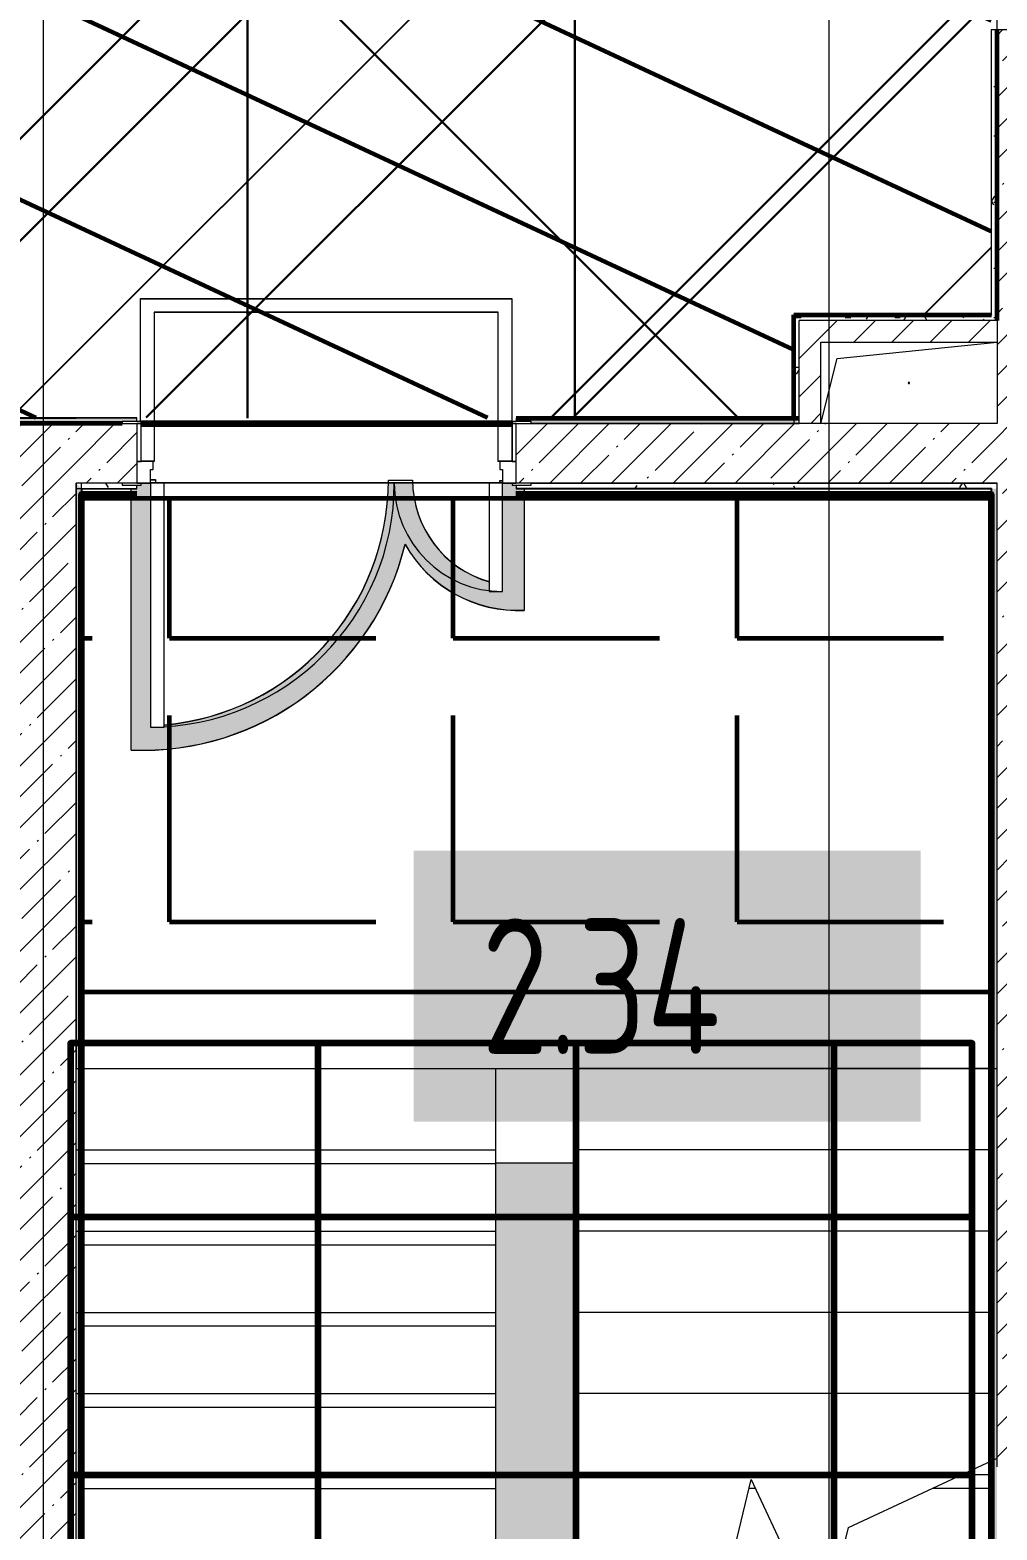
# Model space of a CAD drawing. Header units: millimetres. Extents: x -164500 to 426394, y -51911 to 102118.
# Drawn here: x 220682 to 224252, y 3816 to 9351 of the extents above; entities that cross this region are included whole.
import ezdxf

# ---------------------------------------------------------------- set-up
doc = ezdxf.new("R2010")
doc.units = ezdxf.units.MM
doc.linetypes.add('Осевая', pattern=[6350, 1270, -952.5, 3175, -952.5])
for name, color, linetype, lineweight in [('0) шлифовка', 5, 'Continuous', 60), ('1.4) Плинтус ПЛ-4', 6, 'Continuous', 60), ('284 стык. профилей', 1, 'Continuous', 120), ('336 лестницы', 150, 'Continuous', 120), ('374 ПК-4', 211, 'Continuous', 120), ('469 плитка КР10 лестницы', 130, 'Continuous', 60), ('5.3) Л-7 Линолеум 4 вып', 230, 'Continuous', 30), ('7.5) НЗ Линолеум Темпо ПЛЮС', 134, 'Continuous', 30), ('A-FLOR', 7, 'Continuous', 9), ('A-GENM', 7, 'Continuous', 9), ('A-WALL', 7, 'Continuous', 5), ('I-WALL', 7, 'Continuous', 5), ('S-STRS', 7, 'Continuous', 9), ('S-STRS-MBND', 7, 'Continuous', 9), ('Оси', 7, 'Continuous', 9), ('Оси-2', 7, 'Осевая', 9)]:
    doc.layers.add(name, color=color, linetype=linetype, lineweight=lineweight)
doc.layers.add('2) защита вин плитк', color=6, linetype='Continuous')
doc.layers.add('3.2.3) П-13.2', color=6, linetype='Continuous')
doc.layers.add('A-AREA-PATT-2', color=7, linetype='Continuous', lineweight=5, true_color=0xcde0ef, transparency=1)
doc.layers.add('A-FLOR-PATT-1', color=7, linetype='Continuous', lineweight=9, true_color=0xeef6ff, transparency=0.5)
for name, color, linetype, lineweight, true_color in [('A-DOOR-1', 7, 'Continuous', 5, 0xc0c0c0), ('A-DOOR-FRAM-1', 7, 'Continuous', 5, 0xc0c0c0), ('A-WALL-1', 9, 'Continuous', 5, 0x808080), ('A-WALL-FNSH-1', 9, 'Continuous', 5, 0x808080)]:
    doc.layers.add(name, color=color, linetype=linetype, lineweight=lineweight, true_color=true_color)
doc.styles.add('СПДС', font='ГОСТ тип А.ttf', dxfattribs={"width": 0.9})
pattern_1 = [(45, (148772.12, -0.94), (-114.04925, 114.04925), []), (45, (148886.17, -0.94), (-114.04925, 114.04925), [201.612, -40.322, 6.706, -33.617])]
pattern_2 = [(45, (148772.12, -0.94), (-70.71068, 70.71068), [])]
pattern_3 = [(0, (148772.123, -0.94), (243.84, 60.96), [20.117, -162.763, 20.117, -162.763, -975.36]), (0, (148772.123, -0.94), (243.84, 60.96), [-365.76, 20.117, -345.643, 20.117, -162.763, -426.72]), (0, (148772.123, -0.94), (243.84, 60.96), [-914.4, 20.117, -101.803, 20.117, -284.683]), (120, (148863.563, 29.54), (-174.71291, 180.691634), [20.117, -162.763, 20.117, -162.763, -975.36]), (120, (148863.563, 29.54), (-174.71291, 180.691634), [-365.76, 20.117, -345.643, 20.117, -162.763, -426.72]), (120, (148863.563, 29.54), (-174.71291, 180.691634), [-914.4, 20.117, -101.803, 20.117, -284.683]), (240, (148894.043, 151.46), (-69.12709, -241.651634), [20.117, -162.763, 20.117, -162.763, -975.36]), (240, (148894.043, 151.46), (-69.12709, -241.651634), [-365.76, 20.117, -345.643, 20.117, -162.763, -426.72]), (240, (148894.043, 151.46), (-69.12709, -241.651634), [-914.4, 20.117, -101.803, 20.117, -284.683])]

# ---------------------------------------------------------------- blocks, each defined once
blk = doc.blocks.new('GM_Отверстие прямоугольное _в плите_ - Отверстие-22247289-Объем проектирования 2 этажа')
at = {"layer": 'A-GENM'}
for p, q in [((-265, 90), (325, 150)), ((-325, -150), (-265, 90))]:
    blk.add_line(p, q, dxfattribs=at)
for start, end in [(360, 180), (180, 360)]:
    blk.add_arc((0, 0), 2.5, start, end, dxfattribs=at)

msp = doc.modelspace()

# ---------------------------------------------------------------- hatches: boundary and pattern name
at = {"layer": '0) шлифовка', "true_color": 0x2776bb}
h = msp.add_hatch(dxfattribs=at)
h.set_pattern_fill('ANSI31', color=152, scale=222, angle=110)
h.set_pattern_definition([(155, (148903.1, 14959), (-297.8825, -638.811), [])])
h.paths.add_polyline_path([(224231.123, 10682.29), (223453.123, 10682.29), (223453.123, 10722.29), (224231.123, 10722.29), (224231.123, 10879), (222787.313, 10879), (222787.313, 10868.5), (222281.123, 10868.5), (222202.123, 10868.5), (222202.123, 10835), (222157.123, 10835), (222157.123, 10868.5), (215723.623, 10868.5), (215563.123, 10868.5), (215068.123, 10868.5), (210711.123, 10879), (210711.123, 10900), (210722.91, 11349), (210153.123, 11349), (210153.123, 10879), (210152.123, 10879), (210132.123, 10879), (207912.123, 10879), (196011.836, 10879), (196011.836, 10900), (193553.836, 10900), (193553.836, 10879), (191173.123, 10879), (191173.123, 10209), (187533.123, 10209), (187533.123, 10130), (187533.123, 7921), (188333.123, 7921), (188403.123, 7921), (188403.123, 8725), (188443.123, 8725), (188443.123, 7921), (189658.123, 7921), (189658.123, 8230), (189698.123, 8230), (189698.123, 7921), (197272.123, 7921), (197272.123, 8725), (197312.123, 8725), (197312.123, 7921), (198527.123, 7921), (198527.123, 8230), (198567.123, 8230), (198567.123, 7921), (206273.123, 7921), (206273.123, 8725), (206313.123, 8725), (206313.123, 7921), (207528.123, 7921), (207528.123, 8230), (207568.123, 8230), (207568.123, 7921), (214052.123, 7921), (214727.123, 7921), (220852.123, 7921), (221077.123, 7921), (223501.123, 7921), (223501.123, 8301), (224231.123, 8301), (224231.123, 9352.29), (224231.123, 9422.29), (223953.123, 9422.29), (223953.123, 9462.29), (224231.123, 9462.29)])
at = {"layer": '2) защита вин плитк'}
h = msp.add_hatch(dxfattribs=at)
h.set_pattern_fill('ANSI31', color=256, scale=600)
h.set_pattern_definition([(45, (148903.1, 14959), (-1347.04, 1347.04), [])])
h.paths.add_polyline_path([(224231.123, 10682.29), (223453.123, 10682.29), (223453.123, 10722.29), (224231.123, 10722.29), (224231.123, 10879), (222787.313, 10879), (222787.313, 10868.5), (222281.123, 10868.5), (222202.123, 10868.5), (222202.123, 10835), (222157.123, 10835), (222157.123, 10868.5), (215723.623, 10868.5), (215563.123, 10868.5), (215068.123, 10868.5), (210711.123, 10879), (210711.123, 10900), (210722.91, 11349), (210153.123, 11349), (210153.123, 10879), (210152.123, 10879), (210132.123, 10879), (207912.123, 10879), (196011.836, 10879), (196011.836, 10900), (193553.836, 10900), (193553.836, 10879), (191173.123, 10879), (191173.123, 10209), (187533.123, 10209), (187533.123, 10130), (187533.123, 7921), (188333.123, 7921), (188403.123, 7921), (188403.123, 8725), (188443.123, 8725), (188443.123, 7921), (189658.123, 7921), (189658.123, 8230), (189698.123, 8230), (189698.123, 7921), (197272.123, 7921), (197272.123, 8725), (197312.123, 8725), (197312.123, 7921), (198527.123, 7921), (198527.123, 8230), (198567.123, 8230), (198567.123, 7921), (206273.123, 7921), (206273.123, 8725), (206313.123, 8725), (206313.123, 7921), (207528.123, 7921), (207528.123, 8230), (207568.123, 8230), (207568.123, 7921), (214052.123, 7921), (214727.123, 7921), (220852.123, 7921), (221077.123, 7921), (223501.123, 7921), (223501.123, 8301), (224231.123, 8301), (224231.123, 9352.29), (224231.123, 9422.29), (223953.123, 9422.29), (223953.123, 9462.29), (224231.123, 9462.29)])
at = {"layer": '3.2.3) П-13.2'}
h = msp.add_hatch(dxfattribs=at)
h.set_pattern_fill('ANSI32', color=256, scale=222)
h.set_pattern_definition([(45, (148903.1, 14959), (-1495.21, 1495.21), []), (45, (149900, 14959), (-1495.21, 1495.21), [])])
h.paths.add_polyline_path([(224231.123, 10682.29), (223453.123, 10682.29), (223453.123, 10722.29), (224231.123, 10722.29), (224231.123, 10879), (222787.313, 10879), (222787.313, 10868.5), (222281.123, 10868.5), (222202.123, 10868.5), (222202.123, 10835), (222157.123, 10835), (222157.123, 10868.5), (215723.623, 10868.5), (215563.123, 10868.5), (215068.123, 10868.5), (210711.123, 10879), (210711.123, 10900), (210722.91, 11349), (210153.123, 11349), (210153.123, 10879), (210152.123, 10879), (210132.123, 10879), (207912.123, 10879), (196011.836, 10879), (196011.836, 10900), (193553.836, 10900), (193553.836, 10879), (191173.123, 10879), (191173.123, 10209), (187533.123, 10209), (187533.123, 10130), (187533.123, 7921), (188333.123, 7921), (188403.123, 7921), (188403.123, 8725), (188443.123, 8725), (188443.123, 7921), (189658.123, 7921), (189658.123, 8230), (189698.123, 8230), (189698.123, 7921), (197272.123, 7921), (197272.123, 8725), (197312.123, 8725), (197312.123, 7921), (198527.123, 7921), (198527.123, 8230), (198567.123, 8230), (198567.123, 7921), (206273.123, 7921), (206273.123, 8725), (206313.123, 8725), (206313.123, 7921), (207528.123, 7921), (207528.123, 8230), (207568.123, 8230), (207568.123, 7921), (214052.123, 7921), (214727.123, 7921), (220852.123, 7921), (221077.123, 7921), (223501.123, 7921), (223501.123, 8301), (224231.123, 8301), (224231.123, 9352.29), (224231.123, 9422.29), (223953.123, 9422.29), (223953.123, 9462.29), (224231.123, 9462.29)])
at = {"layer": '336 лестницы'}
h = msp.add_hatch(dxfattribs=at)
h.set_pattern_fill('ANSI37', color=256, scale=300, angle=45)
h.set_pattern_definition([(90, (205553.1, 26879), (-952.5, 0), []), (180, (205553.1, 26879), (-6e-14, -952.5), [])])
h.paths.add_polyline_path([(220831.123, -16.166), (224159.831, -16.166), (224159.831, 5612.544), (220831.123, 5612.544)])
at = {"layer": '469 плитка КР10 лестницы'}
h = msp.add_hatch(dxfattribs=at)
h.set_pattern_fill('ANGLE', color=256, scale=150)
h.set_pattern_definition([(0, (354260.5, 27014.1), (0, 1047.75), [762, -285.75]), (90, (354260.5, 27014.1), (-1047.75, 6e-14), [762, -285.75])])
h.paths.add_polyline_path([(224231.123, 5800.09), (220873.123, 5800.09), (220873.123, 7624.211), (224231.123, 7624.211)])
at = {"layer": '5.3) Л-7 Линолеум 4 вып'}
h = msp.add_hatch(dxfattribs=at)
h.set_pattern_fill('ANSI37', color=256, scale=600)
h.set_pattern_definition([(45, (148903.1, 14959), (-1347.04, 1347.04), []), (135, (148903.1, 14959), (-1347.04, -1347.04), [])])
h.paths.add_polyline_path([(224231.123, 10682.29), (223453.123, 10682.29), (223453.123, 10722.29), (224231.123, 10722.29), (224231.123, 10879), (222787.313, 10879), (222787.313, 10868.5), (222281.123, 10868.5), (222202.123, 10868.5), (222202.123, 10835), (222157.123, 10835), (222157.123, 10868.5), (215723.623, 10868.5), (215563.123, 10868.5), (215068.123, 10868.5), (210711.123, 10879), (210711.123, 10900), (210722.91, 11349), (210153.123, 11349), (210153.123, 10879), (210152.123, 10879), (210132.123, 10879), (207912.123, 10879), (196011.836, 10879), (196011.836, 10900), (193553.836, 10900), (193553.836, 10879), (191173.123, 10879), (191173.123, 10209), (187533.123, 10209), (187533.123, 10130), (187533.123, 7921), (188333.123, 7921), (188403.123, 7921), (188403.123, 8725), (188443.123, 8725), (188443.123, 7921), (189658.123, 7921), (189658.123, 8230), (189698.123, 8230), (189698.123, 7921), (197272.123, 7921), (197272.123, 8725), (197312.123, 8725), (197312.123, 7921), (198527.123, 7921), (198527.123, 8230), (198567.123, 8230), (198567.123, 7921), (206273.123, 7921), (206273.123, 8725), (206313.123, 8725), (206313.123, 7921), (207528.123, 7921), (207528.123, 8230), (207568.123, 8230), (207568.123, 7921), (214052.123, 7921), (214727.123, 7921), (220852.123, 7921), (221077.123, 7921), (223501.123, 7921), (223501.123, 8301), (224231.123, 8301), (224231.123, 9352.29), (224231.123, 9422.29), (223953.123, 9422.29), (223953.123, 9462.29), (224231.123, 9462.29)])
at = {"layer": '7.5) НЗ Линолеум Темпо ПЛЮС'}
h = msp.add_hatch(dxfattribs=at)
h.set_pattern_fill('ANSI31', color=256, scale=333)
h.set_pattern_definition([(45, (148903.1, 14959), (-747.606, 747.606), [])])
h.paths.add_polyline_path([(224231.123, 10682.29), (223453.123, 10682.29), (223453.123, 10722.29), (224231.123, 10722.29), (224231.123, 10879), (222787.313, 10879), (222787.313, 10868.5), (222281.123, 10868.5), (222202.123, 10868.5), (222202.123, 10835), (222157.123, 10835), (222157.123, 10868.5), (215723.623, 10868.5), (215563.123, 10868.5), (215068.123, 10868.5), (210711.123, 10879), (210711.123, 10900), (210722.91, 11349), (210153.123, 11349), (210153.123, 10879), (210152.123, 10879), (210132.123, 10879), (207912.123, 10879), (196011.836, 10879), (196011.836, 10900), (193553.836, 10900), (193553.836, 10879), (191173.123, 10879), (191173.123, 10209), (187533.123, 10209), (187533.123, 10130), (187533.123, 7921), (188333.123, 7921), (188403.123, 7921), (188403.123, 8725), (188443.123, 8725), (188443.123, 7921), (189658.123, 7921), (189658.123, 8230), (189698.123, 8230), (189698.123, 7921), (197272.123, 7921), (197272.123, 8725), (197312.123, 8725), (197312.123, 7921), (198527.123, 7921), (198527.123, 8230), (198567.123, 8230), (198567.123, 7921), (206273.123, 7921), (206273.123, 8725), (206313.123, 8725), (206313.123, 7921), (207528.123, 7921), (207528.123, 8230), (207568.123, 8230), (207568.123, 7921), (214052.123, 7921), (214727.123, 7921), (220852.123, 7921), (221077.123, 7921), (223501.123, 7921), (223501.123, 8301), (224231.123, 8301), (224231.123, 9352.29), (224231.123, 9422.29), (223953.123, 9422.29), (223953.123, 9462.29), (224231.123, 9462.29)])
at = {"layer": 'A-AREA-PATT-2'}
h = msp.add_hatch(color=256, dxfattribs=at)
h.paths.add_polyline_path([(222402.123, 1568.768), (222702.123, 1568.768), (222702.123, 5169.059), (222402.123, 5168.768), (222402.123, 1859.091)])
h.paths.add_polyline_path([(224239.771, 5169.059), (224242.123, 5169.059), (224242.123, 5436.076), (224232.123, 5436.076), (224232.123, 5169.059)])
at = {"layer": 'A-FLOR-PATT-1'}
msp.add_hatch(color=256, dxfattribs=at).paths.add_polyline_path([(221055.851, 6694.177), (221161.15, 6695.072), (221265.765, 6707.09), (221368.524, 6730.097), (221468.276, 6763.835), (221563.903, 6807.927), (221654.336, 6861.877), (221738.56, 6925.083), (221815.633, 6996.836), (221884.691, 7076.332), (221950.322, 7172.414), (221995.768, 7254.917), (222036.542, 7352.006), (222066.827, 7452.86), (222118.246, 7380.261), (222160.441, 7334.964), (222219.947, 7288.485), (222289.908, 7250.52), (222357.004, 7226.208), (222431.153, 7211.956), (222506.62, 7209.527), (222506.62, 7659.059), (222477.123, 7659.059), (222477.123, 7671.059), (222462.123, 7671.059), (222462.123, 7679.059), (222427.123, 7679.059), (222427.123, 7279.059), (222377.123, 7279.059), (222377.123, 7316.474), (222351.571, 7323.288), (222286.015, 7354.685), (222234.168, 7390.92), (222186.047, 7438.972), (222147.01, 7494.657), (222118.246, 7556.278), (222100.629, 7621.961), (222095.629, 7679.059), (222004.451, 7679.059), (221999.038, 7583.979), (221980.709, 7479.678), (221950.322, 7378.232), (221908.292, 7281.031), (221855.196, 7189.405), (221791.76, 7104.608), (221718.853, 7027.802), (221637.473, 6960.039), (221537.218, 6896.538), (221445.459, 6852.217), (221354.125, 6819.59), (221250.919, 6795.858), (221177.123, 6787.786), (221177.123, 6779.059), (221127.123, 6779.059), (221127.123, 7679.059), (221092.123, 7679.059), (221092.123, 7671.059), (221077.123, 7671.059), (221077.123, 7659.059), (221055.851, 7659.059), (221055.851, 6746.683)])
at = {"layer": 'I-WALL'}
h = msp.add_hatch(dxfattribs=at)
h.set_pattern_fill('FP_191', color=256, style=0, pattern_type=2)
h.set_pattern_definition(pattern_3)
h.paths.add_polyline_path([(224252.123, 8299.059), (224252.123, 9351.349), (224232.123, 9351.349), (224232.123, 8300.059)])
h.paths.add_polyline_path([(224252.123, 10791.349), (224252.123, 10899.058), (224232.123, 10899.058), (224232.123, 10791.349)])
h = msp.add_hatch(dxfattribs=at)
h.set_pattern_fill('FP_1', color=256, style=0, pattern_type=2)
h.set_pattern_definition(pattern_1)
h.paths.add_polyline_path([(224252.123, 7899.059), (224472.123, 7899.059), (224472.123, 9351.349), (224252.123, 9351.349), (224252.123, 8199.059)])
h.paths.add_polyline_path([(224472.123, 10791.349), (224472.123, 10899.058), (224252.123, 10899.058), (224252.123, 10791.349), (224429.002, 10791.349)])
h = msp.add_hatch(dxfattribs=at)
h.set_pattern_fill('FP_191', color=256, style=0, pattern_type=2)
h.set_pattern_definition(pattern_3)
h.paths.add_polyline_path([(224232.123, 8279.059), (224252.123, 8279.059), (224252.123, 8299.059), (223502.123, 8299.059), (223502.123, 8279.059), (224193.457, 8279.059)])
h = msp.add_hatch(dxfattribs=at)
h.set_pattern_fill('FP_191', color=256, style=0, pattern_type=2)
h.set_pattern_definition(pattern_3)
h.paths.add_polyline_path([(223522.123, 7899.059), (223522.123, 8279.059), (223502.123, 8278.495), (223502.123, 7918.106), (223518.445, 7902.562)])
h = msp.add_hatch(dxfattribs=at)
h.set_pattern_fill('FP_22', color=256, style=0, pattern_type=2)
h.set_pattern_definition(pattern_2)
h.paths.add_polyline_path([(223602.123, 7899.059), (223602.123, 8279.059), (223522.123, 8279.059), (223522.123, 7899.059)])
h = msp.add_hatch(dxfattribs=at)
h.set_pattern_fill('FP_22', color=256, style=0, pattern_type=2)
h.set_pattern_definition(pattern_2)
h.paths.add_polyline_path([(223949.938, 8199.059), (224252.123, 8199.059), (224252.123, 8279.059), (223602.123, 8279.059), (223602.123, 8199.059)])
h = msp.add_hatch(dxfattribs=at)
h.set_pattern_fill('FP_191', color=256, style=0, pattern_type=2)
h.set_pattern_definition(pattern_3)
h.paths.add_polyline_path([(223516.409, 7899.059), (223522.123, 7899.059), (223501.123, 7919.059), (222477.123, 7919.059), (222477.123, 7907.059), (222532.123, 7907.059), (222532.123, 7899.059), (223502.123, 7899.059)])
h.paths.add_polyline_path([(221022.123, 7899.059), (221023.057, 7907.059), (221077.123, 7907.059), (221077.123, 7919.059), (220507.123, 7919.059), (220507.123, 7907.059), (220537.123, 7907.059), (220537.123, 7899.059), (220872.123, 7899.059)])
h.paths.add_polyline_path([(219092.123, 7899.059), (219377.123, 7899.059), (219377.123, 7907.059), (219407.123, 7907.059), (219407.123, 7919.059), (218132.604, 7919.059), (218132.604, 7907.059), (218162.604, 7907.059), (218162.604, 7899.059), (218989.439, 7899.059)])
h.paths.add_polyline_path([(214402.123, 7899.059), (214697.123, 7899.947), (214697.123, 7907.059), (214727.123, 7907.059), (214727.123, 7919.059), (208703.123, 7919.059), (208703.123, 7899.059), (214182.123, 7899.059)])
h.paths.add_polyline_path([(216098.502, 7899.059), (217002.604, 7899.059), (217002.604, 7907.059), (217032.604, 7907.059), (217032.604, 7919.059), (215827.123, 7919.059), (215827.123, 7907.059), (215857.123, 7907.059), (215857.123, 7899.059), (215990.883, 7899.059)])
h.paths.add_polyline_path([(206203.123, 7899.059), (206203.123, 7919.059), (199702.123, 7919.059), (199702.123, 7899.059), (205980.22, 7899.059)])
h.paths.add_polyline_path([(196682.123, 7899.059), (197202.123, 7899.059), (197202.123, 7919.059), (190833.123, 7919.059), (190833.123, 7899.059), (196182.123, 7899.059)])
h.paths.add_polyline_path([(187532.123, 7899.059), (188333.123, 7899.059), (188333.123, 7919.059), (187532.123, 7918.106), (187512.648, 7899.059)])
h.paths.add_polyline_path([(187512.123, 7899.059), (187522.123, 7909.059), (187512.123, 7919.059), (187512.123, 7913.344)])
h = msp.add_hatch(dxfattribs=at)
h.set_pattern_fill('FP_1', color=256, style=0, pattern_type=2)
h.set_pattern_definition(pattern_1)
h.paths.add_polyline_path([(220852.123, 119.059), (220852.123, 7899.059), (220632.123, 7899.059), (220632.123, 119.059), (220830.242, 119.059)])
h = msp.add_hatch(dxfattribs=at)
h.set_pattern_fill('FP_1', color=256, style=0, pattern_type=2)
h.set_pattern_definition(pattern_1)
h.paths.add_polyline_path([(220872.123, 7679.059), (221077.123, 7679.059), (221077.123, 7899.059), (220852.123, 7899.059), (220852.123, 7679.059)])
h.paths.add_polyline_path([(222477.123, 7679.059), (224252.123, 7679.059), (224252.123, 7899.059), (222477.123, 7899.059), (222477.123, 7729.059)])
h = msp.add_hatch(dxfattribs=at)
h.set_pattern_fill('FP_1', color=256, style=0, pattern_type=2)
h.set_pattern_definition(pattern_1)
h.paths.add_polyline_path([(224427.49, -100.941), (224472.123, -100.941), (224472.123, 349.059), (224252.123, 349.059), (224252.123, -100.941)])
h.paths.add_polyline_path([(224472.123, 1149.059), (224472.123, 3549.059), (224252.123, 3549.059), (224252.123, 1149.059)])
h.paths.add_polyline_path([(224252.123, 4049.059), (224472.123, 4049.059), (224472.123, 7899.059), (224252.123, 7899.059), (224252.123, 4695.553)])
h = msp.add_hatch(dxfattribs=at)
h.set_pattern_fill('FP_191', color=256, style=0, pattern_type=2)
h.set_pattern_definition(pattern_3)
h.paths.add_polyline_path([(222532.123, 7659.059), (224252.123, 7659.059), (224252.123, 7679.059), (222532.123, 7678.432), (222532.123, 7671.059), (222477.123, 7671.059), (222477.123, 7659.059), (222497.123, 7659.059)])
h.paths.add_polyline_path([(221077.123, 7659.059), (221077.123, 7671.059), (221022.123, 7671.059), (221022.123, 7679.059), (220852.123, 7679.059), (220872.123, 7659.059), (221059.033, 7659.059)])
h = msp.add_hatch(dxfattribs=at)
h.set_pattern_fill('FP_191', color=256, style=0, pattern_type=2)
h.set_pattern_definition(pattern_3)
h.paths.add_polyline_path([(220852.123, 119.059), (220872.123, 119.059), (220871.171, 7659.059), (220852.123, 7679.059), (220852.123, 514.559)])
h = msp.add_hatch(dxfattribs=at)
h.set_pattern_fill('FP_191', color=256, style=0, pattern_type=2)
h.set_pattern_definition(pattern_3)
h.paths.add_polyline_path([(224252.123, 129.059), (224252.123, 274.059), (224245.305, 274.059), (224252.123, 349.059), (224252.123, 7659.059), (224232.123, 7658.059), (224232.123, 129.059)])

# ---------------------------------------------------------------- linework, layer by layer
at = {"layer": '1.4) Плинтус ПЛ-4'}
for p, q in [((224252.123, 8279.059), (224252.123, 9351.349)), ((223501.123, 8300.059), (223501.123, 7920.059)), ((224232.123, 8299.059), (223502.123, 8299.059)), ((222477.123, 7919.059), (223522.123, 7919.059)), ((221022.123, 7899.059), (220632.123, 7899.059))]:
    msp.add_line(p, q, dxfattribs=at)
at = {"layer": '284 стык. профилей'}
msp.add_lwpolyline([(221090.404, 7899.059), (222460.284, 7899.059)], dxfattribs=at)
at = {"layer": '336 лестницы'}
msp.add_lwpolyline([(220831.123, -16.166), (224159.831, -16.166), (224159.831, 5612.544), (220831.123, 5612.544)], close=True, dxfattribs=at)
at = {"layer": '374 ПК-4'}
msp.add_lwpolyline([(222476.123, 7639.059), (224230.123, 7638.059), (224231.123, 119.559), (220872.123, 109.059), (220872.123, 7638.059), (221076.123, 7639.059)], dxfattribs=at)
at = {"layer": '469 плитка КР10 лестницы'}
msp.add_lwpolyline([(224231.123, 5800.09), (220873.123, 5800.09), (220873.123, 7624.211), (224231.123, 7624.211)], close=True, dxfattribs=at)
at = {"layer": '7.5) НЗ Линолеум Темпо ПЛЮС'}
for points in [[(221484.931, 11698.058), (221484.931, 7919.059)], [(222693.931, 7919.059), (222693.931, 10877.059)]]:
    msp.add_lwpolyline(points, dxfattribs=at)
at = {"layer": 'A-DOOR-1'}
for p, q in [((221177.123, 7679.059), (221127.123, 7679.059)), ((221127.123, 7679.059), (221127.123, 6779.059)), ((221177.123, 6779.059), (221177.123, 7679.059)), ((222427.123, 7679.059), (222377.123, 7679.059)), ((222377.123, 7679.059), (222377.123, 7279.059)), ((222427.123, 7279.059), (222427.123, 7679.059)), ((222377.123, 7279.059), (222427.123, 7279.059)), ((221127.123, 6779.059), (221177.123, 6779.059))]:
    msp.add_line(p, q, dxfattribs=at)
for centre, radius, start, end in [((221127.123, 7679.059), 900, 270, 0), ((222427.123, 7679.059), 400, 180, 270)]:
    msp.add_arc(centre, radius, start, end, dxfattribs=at)
at = {"layer": 'A-DOOR-FRAM-1'}
for p, q in [((221092.123, 7907.059), (221022.123, 7907.059)), ((221022.123, 7907.059), (221022.123, 7899.059)), ((221022.123, 7899.059), (221092.123, 7899.059)), ((221092.123, 7899.059), (221077.123, 7899.059)), ((221077.123, 7899.059), (221077.123, 7759.059)), ((221092.123, 7899.059), (221092.123, 7907.059)), ((221092.123, 7759.059), (221092.123, 7899.059)), ((222462.123, 7907.059), (222462.123, 7899.059)), ((222532.123, 7907.059), (222462.123, 7907.059)), ((222462.123, 7899.059), (222462.123, 7759.059)), ((222477.123, 7899.059), (222462.123, 7899.059)), ((222462.123, 7899.059), (222532.123, 7899.059)), ((222477.123, 7759.059), (222477.123, 7899.059)), ((222532.123, 7899.059), (222532.123, 7907.059)), ((221137.123, 7759.059), (221077.123, 7759.059)), ((221077.123, 7759.059), (221077.123, 7679.059)), ((221077.123, 7759.059), (221092.123, 7759.059)), ((221137.123, 7729.059), (221137.123, 7759.059)), ((222477.123, 7759.059), (222417.123, 7759.059)), ((222417.123, 7759.059), (222417.123, 7729.059)), ((222462.123, 7759.059), (222477.123, 7759.059)), ((222477.123, 7679.059), (222477.123, 7759.059)), ((221127.123, 7679.059), (221127.123, 7729.059)), ((221127.123, 7729.059), (221137.123, 7729.059)), ((222417.123, 7729.059), (222427.123, 7729.059)), ((222427.123, 7729.059), (222427.123, 7679.059)), ((221092.123, 7679.059), (221022.123, 7679.059)), ((221022.123, 7679.059), (221022.123, 7671.059)), ((221022.123, 7671.059), (221092.123, 7671.059)), ((221077.123, 7679.059), (221127.123, 7679.059)), ((221092.123, 7671.059), (221092.123, 7679.059)), ((222427.123, 7679.059), (222477.123, 7679.059)), ((222462.123, 7679.059), (222462.123, 7671.059)), ((222532.123, 7679.059), (222462.123, 7679.059)), ((222462.123, 7671.059), (222532.123, 7671.059)), ((222532.123, 7671.059), (222532.123, 7679.059))]:
    msp.add_line(p, q, dxfattribs=at)
at = {"layer": 'A-FLOR'}
for p, q in [((224252.123, 9351.349), (224252.123, 10791.349)), ((221090.404, 8360.089), (222460.404, 8360.089)), ((221090.404, 7908), (221090.404, 8360.089)), ((221090.404, 8359.147), (222460.404, 8359.147)), ((221090.404, 7907.059), (221090.404, 8359.147)), ((222460.404, 8360.089), (222460.404, 7760.089)), ((222460.404, 8359.147), (222460.404, 7759.147)), ((222410.404, 8310.089), (221140.404, 8310.089)), ((221140.404, 8310.089), (221140.404, 7760.089)), ((222410.404, 8309.147), (221140.404, 8309.147)), ((221140.404, 8309.147), (221140.404, 7759.147)), ((222410.404, 7760.089), (222410.404, 8310.089)), ((222410.404, 7759.147), (222410.404, 8309.147)), ((221140.404, 7760.089), (221092.123, 7760.089)), ((221140.404, 7759.147), (221092.123, 7759.147)), ((222460.404, 7760.089), (222410.404, 7760.089)), ((222460.404, 7759.147), (222410.404, 7759.147)), ((221055.851, 6695.119), (221055.851, 7660)), ((221055.851, 6694.177), (221055.851, 7659.059)), ((221127.123, 7692.136), (221145.648, 7692.136)), ((221127.123, 7691.195), (221145.648, 7691.195)), ((222427.123, 7680), (221127.123, 7680)), ((222427.123, 7679.059), (221127.123, 7679.059)), ((221145.648, 7692.136), (221145.648, 7680)), ((221145.648, 7691.195), (221145.648, 7679.059)), ((222005.057, 7690.648), (222094.697, 7690.648)), ((222005.057, 7689.707), (222094.697, 7689.707)), ((222417.28, 7680), (222417.28, 7689.136)), ((222417.28, 7689.136), (222427.123, 7689.136)), ((222417.28, 7679.059), (222417.28, 7688.195)), ((222417.28, 7688.195), (222427.123, 7688.195)), ((222506.62, 7660), (222506.62, 7210.469)), ((222506.62, 7659.059), (222506.62, 7209.527)), ((222702.123, 5520), (222702.123, 5170)), ((222702.123, 5519.059), (222702.123, 5169.059)), ((222702.123, 5170), (222402.123, 5170)), ((222702.123, 5169.059), (222402.123, 5169.059))]:
    msp.add_line(p, q, dxfattribs=at)
for centre, radius, start, end in [((221100.058, 7689.136), 905, 274.893274, 0.095707), ((221100.058, 7689.136), 905, 274.893274, 0.095707), ((221100.058, 7688.195), 905, 274.893274, 0.095707), ((221100.058, 7688.195), 905, 274.893274, 0.095707), ((222484.473, 7690.648), 389.777, 180, 253.956307), ((222484.473, 7690.648), 389.777, 180, 253.956307), ((222484.473, 7689.707), 389.777, 180, 253.956307), ((222484.473, 7689.707), 389.777, 180, 253.956307), ((221100.058, 7689.136), 995, 267.453561, 346.318881), ((221100.058, 7689.136), 995, 267.453561, 346.318881), ((221100.058, 7688.195), 995, 267.453561, 346.318881), ((221100.058, 7688.195), 995, 267.453561, 346.318881), ((222484.248, 7689.136), 479.19, 209.41362, 272.675893), ((222484.248, 7689.136), 479.19, 209.41362, 272.675893), ((222484.248, 7688.195), 479.19, 209.41362, 272.675893), ((222484.248, 7688.195), 479.19, 209.41362, 272.675893)]:
    msp.add_arc(centre, radius, start, end, dxfattribs=at)
at = {"layer": 'A-WALL'}
for p, q in [((220852.123, 7920.059), (220852.123, 7919.059)), ((221077.123, 7919.059), (220852.123, 7919.059)), ((224252.123, 7899.059), (222532.123, 7899.059)), ((222532.123, 7899.059), (223522.123, 7899.059)), ((220852.123, 119.059), (220852.123, 7679.059)), ((221022.123, 7679.059), (220852.123, 7679.059)), ((220872.52, 7658.059), (220872.123, 7658.059)), ((224232.123, 7659.059), (222477.123, 7659.059)), ((222532.123, 7679.059), (224252.123, 7679.059)), ((224232.123, 7658.059), (224231.123, 7658.059)), ((224252.123, 4049.059), (224252.123, 7679.059))]:
    msp.add_line(p, q, dxfattribs=at)
at = {"layer": 'A-WALL-1'}
for p, q in [((224492.123, 9351.349), (224232.123, 9351.349)), ((224252.123, 8279.059), (223522.123, 8279.059)), ((223522.123, 7899.059), (223522.123, 8279.059)), ((224232.123, 8300.059), (224232.123, 8299.059)), ((224252.123, 8279.059), (224252.123, 7899.059)), ((223602.123, 7899.059), (223602.123, 8199.059)), ((223602.123, 8199.059), (224252.123, 8199.059)), ((221077.123, 7907.059), (221077.123, 7919.059)), ((222477.123, 7919.059), (222477.123, 7907.059)), ((223502.123, 7919.059), (223502.123, 7899.059)), ((220537.123, 7899.059), (221022.123, 7899.059)), ((220852.123, 7659.059), (221077.123, 7659.059)), ((220872.123, 119.059), (220872.123, 7679.059)), ((221077.123, 7659.059), (221077.123, 7671.059)), ((222477.123, 7671.059), (222477.123, 7659.059)), ((224232.123, 7659.059), (224232.123, 129.059))]:
    msp.add_line(p, q, dxfattribs=at)
at = {"layer": 'A-WALL-FNSH-1'}
for p, q in [((224232.123, 9351.349), (224231.123, 9351.349)), ((224231.123, 9351.349), (224231.123, 8300.059)), ((224232.123, 8300.059), (224232.123, 9351.349)), ((223501.123, 8300.059), (224232.123, 8300.059)), ((223502.123, 7919.059), (223502.123, 8299.059)), ((221077.123, 7920.059), (220507.123, 7920.059)), ((220507.123, 7919.059), (220852.123, 7919.059)), ((221077.123, 7919.059), (221077.123, 7920.059)), ((223501.123, 7920.059), (222477.123, 7920.059)), ((222477.123, 7920.059), (222477.123, 7919.059)), ((220873.123, 138.059), (220873.123, 7658.059)), ((220873.52, 7658.059), (221077.123, 7658.059)), ((221077.123, 7658.059), (221077.123, 7659.059)), ((222477.123, 7659.059), (222477.123, 7658.059)), ((222477.123, 7658.059), (224231.123, 7658.059)), ((224231.123, 5800.09), (224231.123, 3314.133)), ((224232.123, 5438.293), (224231.123, 5438.293)), ((224231.123, 5399.616), (224232.123, 5399.616))]:
    msp.add_line(p, q, dxfattribs=at)
at = {"layer": 'I-WALL'}
for p, q in [((220873.52, 7658.059), (220872.52, 7658.059)), ((220872.52, 129.059), (220872.52, 7658.059)), ((220873.52, 7658.059), (220873.52, 129.059)), ((224231.123, 5800.09), (224231.123, 7659.059)), ((224231.123, 6229.059), (224232.123, 6229.059)), ((224232.123, 6229.059), (224231.123, 6229.059)), ((224232.123, 5800.09), (224231.123, 5800.09)), ((220873.52, 5692.055), (220872.123, 5692.055))]:
    msp.add_line(p, q, dxfattribs=at)
at = {"layer": 'S-STRS'}
for p, q in [((222004.451, 7679.059), (221177.123, 7679.059)), ((222095.629, 7679.059), (222004.451, 7679.059)), ((222377.123, 7679.059), (222095.629, 7679.059)), ((222402.123, 5519.059), (222702.123, 5519.059)), ((222402.123, 5168.768), (222402.123, 5519.059)), ((224232.123, 5519.059), (222702.123, 5519.059)), ((222702.123, 5519.059), (222702.123, 5219.059)), ((224232.123, 5519.059), (222702.123, 5519.059)), ((222702.123, 5519.059), (222702.123, 5468.768)), ((222702.123, 5468.768), (222702.123, 5169.059)), ((222702.123, 5219.059), (222702.123, 4919.059)), ((224232.123, 5219.059), (222702.123, 5219.059)), ((224232.123, 5219.059), (222702.123, 5219.059)), ((220872.123, 5168.768), (222402.123, 5168.768)), ((220872.123, 5168.768), (222402.123, 5168.768)), ((222402.123, 4868.768), (222402.123, 5168.768)), ((222702.123, 4919.059), (222702.123, 4619.059)), ((224232.123, 4919.059), (222702.123, 4919.059)), ((224232.123, 4919.059), (222702.123, 4919.059)), ((220872.123, 4868.768), (222402.123, 4868.768)), ((220872.123, 4868.768), (222402.123, 4868.768)), ((222402.123, 4568.768), (222402.123, 4868.768)), ((222702.123, 4619.059), (222702.123, 4319.059)), ((224232.123, 4619.059), (222702.123, 4619.059)), ((224232.123, 4619.059), (222702.123, 4619.059)), ((220872.123, 4568.768), (222402.123, 4568.768)), ((220872.123, 4568.768), (222402.123, 4568.768)), ((222402.123, 4268.768), (222402.123, 4568.768)), ((222702.123, 4319.059), (222702.123, 4019.059)), ((224232.123, 4319.059), (222702.123, 4319.059)), ((224232.123, 4319.059), (222702.123, 4319.059)), ((220872.123, 4268.768), (222402.123, 4268.768)), ((220872.123, 4268.768), (222402.123, 4268.768)), ((222402.123, 3968.768), (222402.123, 4268.768)), ((222702.123, 4019.059), (222702.123, 3719.059)), ((224120.475, 4019.059), (222702.123, 4019.059)), ((224120.475, 4019.059), (222702.123, 4019.059)), ((220872.123, 3968.768), (222402.123, 3968.768)), ((220872.123, 3968.768), (222402.123, 3968.768)), ((222402.123, 3668.768), (222402.123, 3968.768)), ((223360.682, 3968.768), (223336.911, 3968.768)), ((223360.682, 3968.768), (223336.911, 3968.768)), ((224232.123, 3968.768), (224012.627, 3968.768)), ((224232.123, 3968.768), (224012.627, 3968.768))]:
    msp.add_line(p, q, dxfattribs=at)
at = {"layer": 'S-STRS-MBND'}
for p, q in [((224252.123, 7679.059), (220852.123, 7679.059)), ((220852.123, 7679.059), (220852.123, 5519.059)), ((224252.123, 5519.059), (224252.123, 7679.059)), ((220852.123, 5519.059), (222402.123, 5519.059)), ((220852.123, 1619.059), (220852.123, 5519.059)), ((220852.123, 5519.059), (222402.123, 5519.059)), ((222402.123, 5519.059), (224252.123, 5519.059)), ((222402.123, 1619.059), (222402.123, 5519.059)), ((220852.123, 5219.059), (222402.123, 5219.059)), ((220852.123, 5219.059), (222402.123, 5219.059)), ((220852.123, 4919.059), (222402.123, 4919.059)), ((220852.123, 4919.059), (222402.123, 4919.059)), ((220852.123, 4619.059), (222402.123, 4619.059)), ((220852.123, 4619.059), (222402.123, 4619.059)), ((220852.123, 4319.059), (222402.123, 4319.059)), ((220852.123, 4319.059), (222402.123, 4319.059)), ((223703.7, 3824.713), (224252.123, 4080.447)), ((220852.123, 4019.059), (222402.123, 4019.059)), ((220852.123, 4019.059), (222402.123, 4019.059)), ((223250.546, 3613.404), (223345.055, 4002.28)), ((223345.055, 4002.28), (223609.192, 3435.837)), ((224232.123, 4019.059), (224120.475, 4019.059)), ((224232.123, 4019.059), (224120.475, 4019.059)), ((223609.192, 3435.837), (223703.7, 3824.713))]:
    msp.add_line(p, q, dxfattribs=at)
at = {"layer": 'Оси'}
for points in [[(220732.123, -1907.2), (220732.123, 3092.8), (220732.123, 22397.13), (220732.123, 27397.13)], [(223632.123, -1907.2), (223632.123, 3092.8), (223632.123, 22397.13), (223632.123, 27397.13)]]:
    msp.add_lwpolyline(points, dxfattribs=at)
at = {"layer": 'Оси-2'}
for p, q in [((220732.123, 3093.741), (220732.123, 22398.071)), ((223632.123, 3093.741), (223632.123, 22398.071))]:
    msp.add_line(p, q, dxfattribs=at)

# ---------------------------------------------------------------- block references
at = {"layer": 'A-GENM'}
msp.add_blockref('GM_Отверстие прямоугольное _в плите_ - Отверстие-22247289-Объем проектирования 2 этажа', (223927.123, 8049.059), dxfattribs=at)

# ---------------------------------------------------------------- texts
at = {"insert": (222348.874, 6072.636), "char_height": 500, "width": 1370.88562, "attachment_point": 1, "style": 'СПДС', "bg_fill": 1, "box_fill_scale": 1.5, "bg_fill_color": 7, "bg_fill_true_color": 16777215, "bg_fill_transparency": 0}
msp.add_mtext('2.34', dxfattribs=at)

doc.saveas('drawing.dxf')
